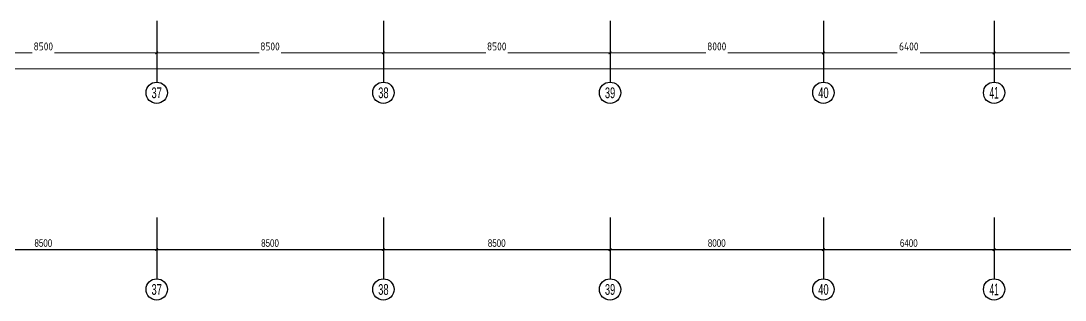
# Model space of a CAD drawing. Extents: x 4 to 13611208, y -605838 to 574722.
# Drawn here: x 13416806 to 13455959, y -161280 to -150798 of the extents above; entities that cross this region are included whole.
import ezdxf
from ezdxf.enums import TextEntityAlignment as Align

# ---------------------------------------------------------------- set-up
doc = ezdxf.new("R2010")
doc.units = 0
doc.header["$LTSCALE"] = 1000
doc.header["$MEASUREMENT"] = 0
doc.layers.add('AXIS', color=3, linetype='Continuous')
doc.layers.add('AXIS_TEXT', color=7, linetype='Continuous')
doc.layers.add('建筑底图', color=8, linetype='Continuous', lineweight=13)
doc.styles.add('C', font='HZTXT_E', dxfattribs={"width": 0.7, "bigfont": 'HZTXT'})
doc.styles.add('C_T3', font='fsdb_e.shx', dxfattribs={"width": 0.8, "bigfont": 'hzdx.shx'})
doc.styles.add('COMPLEX', font='hztxt_e.shx', dxfattribs={"width": 0.6, "bigfont": 'HZTXT.shx'})
doc.styles.add('DIM_FONT', font='gbenor.shx', dxfattribs={"bigfont": 'gbcbig.shx'})
doc.dimstyles.new('_TCH_ARCH&&100', dxfattribs={"dimtxt": 300, "dimasz": 100, "dimexe": 100, "dimexo": 100, "dimgap": 100, "dimtad": 1, "dimdec": 0, "dimzin": 0, "dimdsep": 46, "dimtxsty": 'DIM_FONT', "dimblk": 'ARCHTICK', "dimcen": 0.09, "dimclrd": 3, "dimclre": 3, "dimclrt": 7, "dimaunit": 1, "dimazin": 2, "dimtfac": 1, "dimtdec": 0, "dimtix": 1, "dimtmove": 2, "dimatfit": 3, "dimfxl": 1, "dimtolj": 1, "dimtzin": 0, "dimlwd": 18, "dimlwe": 18, "dimarcsym": 0})

# ---------------------------------------------------------------- blocks, each defined once
blk = doc.blocks.new('_ArchTick')
at = {"color": 0, "linetype": 'ByBlock', "const_width": 0.4}
blk.add_lwpolyline([(-0.5, -0.5), (0.5, 0.5)], dxfattribs=at)
blk = doc.blocks.new('*D1659')
at = {"layer": 'AXIS', "color": 3, "lineweight": 18, "ltscale": 3}
for p, q in [((290800, -500), (290800, -1300)), ((299300, -500), (299300, -1300)), ((290800, -1200), (294637, -1200)), ((299300, -1200), (295463, -1200))]:
    blk.add_line(p, q, dxfattribs=at)
at = {"layer": 'AXIS', "color": 3, "lineweight": 18, "ltscale": 3, "xscale": 100, "yscale": 100, "zscale": 100, "rotation": 180}
blk.add_blockref('_ArchTick', (290800, -1200), dxfattribs=at)
at = {"layer": 'AXIS', "color": 3, "lineweight": 18, "ltscale": 3, "xscale": 100, "yscale": 100, "zscale": 100}
blk.add_blockref('_ArchTick', (299300, -1200), dxfattribs=at)
at = {"layer": 'AXIS', "color": 7, "ltscale": 3, "insert": (295050, -960), "char_height": 300, "attachment_point": 5, "style": 'DIM_FONT'}
blk.add_mtext('\\A1;8500', dxfattribs=at)
blk = doc.blocks.new('*D1660')
at = {"layer": 'AXIS', "color": 3, "lineweight": 18, "ltscale": 3}
for p, q in [((299300, -500), (299300, -1300)), ((307800, -500), (307800, -1300)), ((299300, -1200), (303137, -1200)), ((307800, -1200), (303963, -1200))]:
    blk.add_line(p, q, dxfattribs=at)
at = {"layer": 'AXIS', "color": 3, "lineweight": 18, "ltscale": 3, "xscale": 100, "yscale": 100, "zscale": 100, "rotation": 180}
blk.add_blockref('_ArchTick', (299300, -1200), dxfattribs=at)
at = {"layer": 'AXIS', "color": 3, "lineweight": 18, "ltscale": 3, "xscale": 100, "yscale": 100, "zscale": 100}
blk.add_blockref('_ArchTick', (307800, -1200), dxfattribs=at)
at = {"layer": 'AXIS', "color": 7, "ltscale": 3, "insert": (303550, -960), "char_height": 300, "attachment_point": 5, "style": 'DIM_FONT'}
blk.add_mtext('\\A1;8500', dxfattribs=at)
blk = doc.blocks.new('*D1661')
at = {"layer": 'AXIS', "color": 3, "lineweight": 18, "ltscale": 3}
for p, q in [((307800, -500), (307800, -1300)), ((316300, -500), (316300, -1300)), ((307800, -1200), (311637, -1200)), ((316300, -1200), (312463, -1200))]:
    blk.add_line(p, q, dxfattribs=at)
at = {"layer": 'AXIS', "color": 3, "lineweight": 18, "ltscale": 3, "xscale": 100, "yscale": 100, "zscale": 100, "rotation": 180}
blk.add_blockref('_ArchTick', (307800, -1200), dxfattribs=at)
at = {"layer": 'AXIS', "color": 3, "lineweight": 18, "ltscale": 3, "xscale": 100, "yscale": 100, "zscale": 100}
blk.add_blockref('_ArchTick', (316300, -1200), dxfattribs=at)
at = {"layer": 'AXIS', "color": 7, "ltscale": 3, "insert": (312050, -960), "char_height": 300, "attachment_point": 5, "style": 'DIM_FONT'}
blk.add_mtext('\\A1;8500', dxfattribs=at)
blk = doc.blocks.new('*D1662')
at = {"layer": 'AXIS', "color": 3, "lineweight": 18, "ltscale": 3}
for p, q in [((316300, -500), (316300, -1300)), ((324300, -500), (324300, -1300)), ((316300, -1200), (319887, -1200)), ((324300, -1200), (320713, -1200))]:
    blk.add_line(p, q, dxfattribs=at)
at = {"layer": 'AXIS', "color": 3, "lineweight": 18, "ltscale": 3, "xscale": 100, "yscale": 100, "zscale": 100, "rotation": 180}
blk.add_blockref('_ArchTick', (316300, -1200), dxfattribs=at)
at = {"layer": 'AXIS', "color": 3, "lineweight": 18, "ltscale": 3, "xscale": 100, "yscale": 100, "zscale": 100}
blk.add_blockref('_ArchTick', (324300, -1200), dxfattribs=at)
at = {"layer": 'AXIS', "color": 7, "ltscale": 3, "insert": (320300, -960), "char_height": 300, "attachment_point": 5, "style": 'DIM_FONT'}
blk.add_mtext('\\A1;8000', dxfattribs=at)
blk = doc.blocks.new('*D1663')
at = {"layer": 'AXIS', "color": 3, "lineweight": 18, "ltscale": 3}
for p, q in [((324300, -500), (324300, -1300)), ((330700, -500), (330700, -1300)), ((324300, -1200), (327067.42126, -1200)), ((330700, -1200), (327932.57874, -1200))]:
    blk.add_line(p, q, dxfattribs=at)
at = {"layer": 'AXIS', "color": 3, "lineweight": 18, "ltscale": 3, "xscale": 100, "yscale": 100, "zscale": 100, "rotation": 180}
blk.add_blockref('_ArchTick', (324300, -1200), dxfattribs=at)
at = {"layer": 'AXIS', "color": 3, "lineweight": 18, "ltscale": 3, "xscale": 100, "yscale": 100, "zscale": 100}
blk.add_blockref('_ArchTick', (330700, -1200), dxfattribs=at)
at = {"layer": 'AXIS', "color": 7, "ltscale": 3, "insert": (327500, -960), "char_height": 300, "attachment_point": 5, "style": 'DIM_FONT'}
blk.add_mtext('\\A1;6400', dxfattribs=at)
blk = doc.blocks.new('*D1664')
at = {"layer": 'AXIS', "color": 3, "lineweight": 18, "ltscale": 3}
for p, q in [((330700, -500), (330700, -1300)), ((337200, -500), (337200, -1300)), ((330700, -1200), (333529.92126, -1200)), ((337200, -1200), (334370.07874, -1200))]:
    blk.add_line(p, q, dxfattribs=at)
at = {"layer": 'AXIS', "color": 3, "lineweight": 18, "ltscale": 3, "xscale": 100, "yscale": 100, "zscale": 100, "rotation": 180}
blk.add_blockref('_ArchTick', (330700, -1200), dxfattribs=at)
at = {"layer": 'AXIS', "color": 3, "lineweight": 18, "ltscale": 3, "xscale": 100, "yscale": 100, "zscale": 100}
blk.add_blockref('_ArchTick', (337200, -1200), dxfattribs=at)
at = {"layer": 'AXIS', "color": 7, "ltscale": 3, "insert": (333950, -960), "char_height": 300, "attachment_point": 5, "style": 'DIM_FONT'}
blk.add_mtext('\\A1;6500', dxfattribs=at)
blk = doc.blocks.new('*D1670')
at = {"layer": 'AXIS', "color": 3, "lineweight": 18, "ltscale": 3}
for p, q in [((-900, -300), (-900, -1900)), ((351100, -300), (351100, -1900)), ((-900, -1800), (174512, -1800)), ((351100, -1800), (175688, -1800))]:
    blk.add_line(p, q, dxfattribs=at)
at = {"layer": 'AXIS', "color": 3, "lineweight": 18, "ltscale": 3, "xscale": 100, "yscale": 100, "zscale": 100, "rotation": 180}
blk.add_blockref('_ArchTick', (-900, -1800), dxfattribs=at)
at = {"layer": 'AXIS', "color": 3, "lineweight": 18, "ltscale": 3, "xscale": 100, "yscale": 100, "zscale": 100}
blk.add_blockref('_ArchTick', (351100, -1800), dxfattribs=at)
at = {"layer": 'AXIS', "color": 7, "ltscale": 3, "insert": (175100, -1560), "char_height": 300, "attachment_point": 5, "style": 'DIM_FONT'}
blk.add_mtext('\\A1;352000', dxfattribs=at)
blk = doc.blocks.new('_AXISO')
blk.add_circle((0, 0), 0.5)
at = {"layer": 'AXIS_TEXT', "style": 'COMPLEX', "width": 1.041667}
blk.add_attdef('A', text='', height=0.56, dxfattribs=at).set_placement((-0.25, -0.28), (0.25, -0.28), align=Align.FIT)
blk = doc.blocks.new('*D1528')
at = {"layer": 'AXIS', "color": 3, "lineweight": -2, "ltscale": 3}
for p, q in [((39500, -36132), (39500, -36832)), ((48000, -36132), (48000, -36832)), ((39500, -36732), (48000, -36732))]:
    blk.add_line(p, q, dxfattribs=at)
at = {"layer": 'AXIS', "color": 3, "lineweight": -2, "ltscale": 3, "xscale": 100, "yscale": 100, "zscale": 100, "rotation": 180}
blk.add_blockref('_ArchTick', (39500, -36732), dxfattribs=at)
at = {"layer": 'AXIS', "color": 3, "lineweight": -2, "ltscale": 3, "xscale": 100, "yscale": 100, "zscale": 100}
blk.add_blockref('_ArchTick', (48000, -36732), dxfattribs=at)
at = {"layer": 'AXIS', "color": 3, "ltscale": 3, "insert": (43750, -36492), "char_height": 280, "attachment_point": 5, "style": 'C_T3'}
blk.add_mtext('\\A1;8500', dxfattribs=at)
blk = doc.blocks.new('*D1529')
at = {"layer": 'AXIS', "color": 3, "lineweight": -2, "ltscale": 3}
for p, q in [((48000, -36132), (48000, -36832)), ((56500, -36132), (56500, -36832)), ((48000, -36732), (56500, -36732))]:
    blk.add_line(p, q, dxfattribs=at)
at = {"layer": 'AXIS', "color": 3, "lineweight": -2, "ltscale": 3, "xscale": 100, "yscale": 100, "zscale": 100, "rotation": 180}
blk.add_blockref('_ArchTick', (48000, -36732), dxfattribs=at)
at = {"layer": 'AXIS', "color": 3, "lineweight": -2, "ltscale": 3, "xscale": 100, "yscale": 100, "zscale": 100}
blk.add_blockref('_ArchTick', (56500, -36732), dxfattribs=at)
at = {"layer": 'AXIS', "color": 3, "ltscale": 3, "insert": (52250, -36492), "char_height": 280, "attachment_point": 5, "style": 'C_T3'}
blk.add_mtext('\\A1;8500', dxfattribs=at)
blk = doc.blocks.new('*D1530')
at = {"layer": 'AXIS', "color": 3, "lineweight": -2, "ltscale": 3}
for p, q in [((56500, -36132), (56500, -36832)), ((65000, -36132), (65000, -36832)), ((56500, -36732), (65000, -36732))]:
    blk.add_line(p, q, dxfattribs=at)
at = {"layer": 'AXIS', "color": 3, "lineweight": -2, "ltscale": 3, "xscale": 100, "yscale": 100, "zscale": 100, "rotation": 180}
blk.add_blockref('_ArchTick', (56500, -36732), dxfattribs=at)
at = {"layer": 'AXIS', "color": 3, "lineweight": -2, "ltscale": 3, "xscale": 100, "yscale": 100, "zscale": 100}
blk.add_blockref('_ArchTick', (65000, -36732), dxfattribs=at)
at = {"layer": 'AXIS', "color": 3, "ltscale": 3, "insert": (60750, -36492), "char_height": 280, "attachment_point": 5, "style": 'C_T3'}
blk.add_mtext('\\A1;8500', dxfattribs=at)
blk = doc.blocks.new('*D1531')
at = {"layer": 'AXIS', "color": 3, "lineweight": -2, "ltscale": 3}
for p, q in [((65000, -36132), (65000, -36832)), ((73000, -36132), (73000, -36832)), ((65000, -36732), (73000, -36732))]:
    blk.add_line(p, q, dxfattribs=at)
at = {"layer": 'AXIS', "color": 3, "lineweight": -2, "ltscale": 3, "xscale": 100, "yscale": 100, "zscale": 100, "rotation": 180}
blk.add_blockref('_ArchTick', (65000, -36732), dxfattribs=at)
at = {"layer": 'AXIS', "color": 3, "lineweight": -2, "ltscale": 3, "xscale": 100, "yscale": 100, "zscale": 100}
blk.add_blockref('_ArchTick', (73000, -36732), dxfattribs=at)
at = {"layer": 'AXIS', "color": 3, "ltscale": 3, "insert": (69000, -36492), "char_height": 280, "attachment_point": 5, "style": 'C_T3'}
blk.add_mtext('\\A1;8000', dxfattribs=at)
blk = doc.blocks.new('*D1532')
at = {"layer": 'AXIS', "color": 3, "lineweight": -2, "ltscale": 3}
for p, q in [((73000, -36132), (73000, -36832)), ((79400, -36132), (79400, -36832)), ((73000, -36732), (79400, -36732))]:
    blk.add_line(p, q, dxfattribs=at)
at = {"layer": 'AXIS', "color": 3, "lineweight": -2, "ltscale": 3, "xscale": 100, "yscale": 100, "zscale": 100, "rotation": 180}
blk.add_blockref('_ArchTick', (73000, -36732), dxfattribs=at)
at = {"layer": 'AXIS', "color": 3, "lineweight": -2, "ltscale": 3, "xscale": 100, "yscale": 100, "zscale": 100}
blk.add_blockref('_ArchTick', (79400, -36732), dxfattribs=at)
at = {"layer": 'AXIS', "color": 3, "ltscale": 3, "insert": (76200, -36492), "char_height": 280, "attachment_point": 5, "style": 'C_T3'}
blk.add_mtext('\\A1;6400', dxfattribs=at)
blk = doc.blocks.new('*D1533')
at = {"layer": 'AXIS', "color": 3, "lineweight": -2, "ltscale": 3}
for p, q in [((79400, -36132), (79400, -36832)), ((85900, -36132), (85900, -36832)), ((79400, -36732), (85900, -36732))]:
    blk.add_line(p, q, dxfattribs=at)
at = {"layer": 'AXIS', "color": 3, "lineweight": -2, "ltscale": 3, "xscale": 100, "yscale": 100, "zscale": 100, "rotation": 180}
blk.add_blockref('_ArchTick', (79400, -36732), dxfattribs=at)
at = {"layer": 'AXIS', "color": 3, "lineweight": -2, "ltscale": 3, "xscale": 100, "yscale": 100, "zscale": 100}
blk.add_blockref('_ArchTick', (85900, -36732), dxfattribs=at)
at = {"layer": 'AXIS', "color": 3, "ltscale": 3, "insert": (82650, -36492), "char_height": 280, "attachment_point": 5, "style": 'C_T3'}
blk.add_mtext('\\A1;6500', dxfattribs=at)
blk = doc.blocks.new('feafef')
at = {"layer": 'AXIS', "ltscale": 3}
for p, q in [((299300, 0), (299300, -2300)), ((307800, 0), (307800, -2300)), ((316300, 0), (316300, -2300)), ((324300, 0), (324300, -2300)), ((330700, 0), (330700, -2300))]:
    blk.add_line(p, q, dxfattribs=at)
ref = blk.add_blockref('_AXISO', (299300, -2700), dxfattribs=dict(at, xscale=800, yscale=800, zscale=800))
ref.add_attrib('A', '37', dxfattribs={"layer": 'AXIS_TEXT', "height": 401.68, "style": 'C', "width": 0.735135}).set_placement((299104.9, -2900.8), (299495.1, -2900.8), align=Align.FIT)
ref = blk.add_blockref('_AXISO', (307800, -2700), dxfattribs=dict(at, xscale=800, yscale=800, zscale=800))
ref.add_attrib('A', '38', dxfattribs={"layer": 'AXIS_TEXT', "height": 401.68, "style": 'C', "width": 0.735135}).set_placement((307604.9, -2900.8), (307995.1, -2900.8), align=Align.FIT)
ref = blk.add_blockref('_AXISO', (316300, -2700), dxfattribs=dict(at, xscale=800, yscale=800, zscale=800))
ref.add_attrib('A', '39', dxfattribs={"layer": 'AXIS_TEXT', "height": 407.45, "style": 'C', "width": 0.733333}).set_placement((316107.9, -2903.7), (316492.1, -2903.7), align=Align.FIT)
ref = blk.add_blockref('_AXISO', (324300, -2700), dxfattribs=dict(at, xscale=800, yscale=800, zscale=800))
ref.add_attrib('A', '40', dxfattribs={"layer": 'AXIS_TEXT', "height": 401.68, "style": 'C', "width": 0.735135}).set_placement((324104.9, -2900.8), (324495.1, -2900.8), align=Align.FIT)
ref = blk.add_blockref('_AXISO', (330700, -2700), dxfattribs=dict(at, xscale=800, yscale=800, zscale=800))
ref.add_attrib('A', '41', dxfattribs={"layer": 'AXIS_TEXT', "height": 437.29, "style": 'C', "width": 0.722581}).set_placement((330525.1, -2918.6), (330874.9, -2918.6), align=Align.FIT)
for base, p1, p2, picture, middle in [((351100, -1800), (-900, -200), (351100, -200), '*D1670', (175100, -1560)), ((299300, -1200), (290800, -400), (299300, -400), '*D1659', (295050, -960)), ((307800, -1200), (299300, -400), (307800, -400), '*D1660', (303550, -960)), ((316300, -1200), (307800, -400), (316300, -400), '*D1661', (312050, -960)), ((324300, -1200), (316300, -400), (324300, -400), '*D1662', (320300, -960)), ((330700, -1200), (324300, -400), (330700, -400), '*D1663', (327500, -960)), ((337200, -1200), (330700, -400), (337200, -400), '*D1664', (333950, -960))]:
    dim = blk.add_linear_dim(base=base, p1=p1, p2=p2, angle=0, dimstyle='_TCH_ARCH&&100', dxfattribs=at)
    dim.commit()
    dim.dimension.update_dxf_attribs({"geometry": picture, "text_midpoint": middle, "dimtype": 129})
blk = doc.blocks.new('站台板下0322')
at = {"layer": 'AXIS', "ltscale": 3}
for p, q in [((48000, -35531.8), (48000, -37831.8)), ((56500, -35531.8), (56500, -37831.8)), ((65000, -35531.8), (65000, -37831.8)), ((73000, -35531.8), (73000, -37831.8)), ((79400, -35531.8), (79400, -37831.8))]:
    blk.add_line(p, q, dxfattribs=at)
blk.add_blockref('feafef', (-251300, -28150))
ref = blk.add_blockref('_AXISO', (48000, -38231.8), dxfattribs=dict(at, xscale=800, yscale=800, zscale=800))
ref.add_attrib('A', '37', dxfattribs={"layer": 'AXIS_TEXT', "height": 401.68, "style": 'C', "width": 0.735135}).set_placement((47804.9, -38432.6), (48195.1, -38432.6), align=Align.FIT)
ref = blk.add_blockref('_AXISO', (56500, -38231.8), dxfattribs=dict(at, xscale=800, yscale=800, zscale=800))
ref.add_attrib('A', '38', dxfattribs={"layer": 'AXIS_TEXT', "height": 401.68, "style": 'C', "width": 0.735135}).set_placement((56304.9, -38432.6), (56695.1, -38432.6), align=Align.FIT)
ref = blk.add_blockref('_AXISO', (65000, -38231.8), dxfattribs=dict(at, xscale=800, yscale=800, zscale=800))
ref.add_attrib('A', '39', dxfattribs={"layer": 'AXIS_TEXT', "height": 407.45, "style": 'C', "width": 0.733333}).set_placement((64807.9, -38435.5), (65192.1, -38435.5), align=Align.FIT)
ref = blk.add_blockref('_AXISO', (73000, -38231.8), dxfattribs=dict(at, xscale=800, yscale=800, zscale=800))
ref.add_attrib('A', '40', dxfattribs={"layer": 'AXIS_TEXT', "height": 401.68, "style": 'C', "width": 0.735135}).set_placement((72804.9, -38432.6), (73195.1, -38432.6), align=Align.FIT)
ref = blk.add_blockref('_AXISO', (79400, -38231.8), dxfattribs=dict(at, xscale=800, yscale=800, zscale=800))
ref.add_attrib('A', '41', dxfattribs={"layer": 'AXIS_TEXT', "height": 437.29, "style": 'C', "width": 0.722581}).set_placement((79225.1, -38450.4), (79574.9, -38450.4), align=Align.FIT)
for base, p1, p2, picture, middle in [((48000, -36731.8), (39500, -35931.8), (48000, -35931.8), '*D1528', (43750, -36491.8)), ((56500, -36731.8), (48000, -35931.8), (56500, -35931.8), '*D1529', (52250, -36491.8)), ((65000, -36731.8), (56500, -35931.8), (65000, -35931.8), '*D1530', (60750, -36491.8)), ((73000, -36731.8), (65000, -35931.8), (73000, -35931.8), '*D1531', (69000, -36491.8)), ((79400, -36731.8), (73000, -35931.8), (79400, -35931.8), '*D1532', (76200, -36491.8)), ((85900, -36731.8), (79400, -35931.8), (85900, -35931.8), '*D1533', (82650, -36491.8))]:
    dim = blk.add_linear_dim(base=base, p1=p1, p2=p2, angle=0, dimstyle='_TCH_ARCH&&100', dxfattribs=at)
    dim.commit()
    dim.dimension.update_dxf_attribs({"geometry": picture, "text_midpoint": middle, "dimtype": 129})

msp = doc.modelspace()

# ---------------------------------------------------------------- block references
at = {"layer": '建筑底图', "color": 5, "lineweight": -2}
msp.add_blockref('站台板下0322', (13373897.4, -122648.2), dxfattribs=at)

doc.saveas('drawing.dxf')
